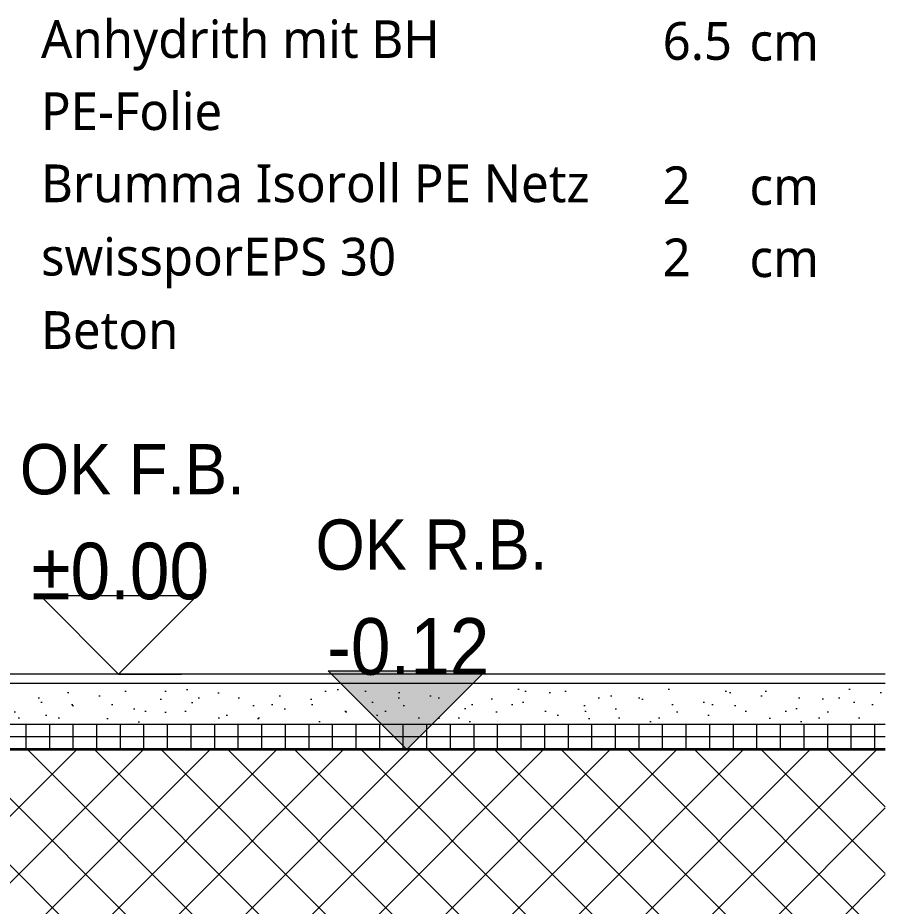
# Model space of a CAD drawing. Header units: metres. Extents: x -0.64 to 0.89, y -0.01 to 0.61.
# Drawn here: x 0.39995 to 0.42755, y 0.20046 to 0.22872 of the extents above; entities that cross this region are included whole.
import ezdxf
from ezdxf.xclip import XClip

# ---------------------------------------------------------------- set-up
doc = ezdxf.new("R2010")
doc.units = ezdxf.units.M
doc.header["$MEASUREMENT"] = 0
doc.header["$XCLIPFRAME"] = 0
for name, color, linetype in [('011_Stift 1.Grau', 7, 'Continuous'), ('035 Decken', 7, 'Continuous'), ('035 Decken Bauteilschraffuren', 7, 'Continuous'), ('035 Decken Schichttrennlinien', 7, 'Continuous'), ('060 Möbel Einbau', 7, 'Continuous'), ('120 Bemassungen Detail', 7, 'Continuous')]:
    doc.layers.add(name, color=color, linetype=linetype)
doc.styles.add('ERSTELLTER_STIL_4', font='')
doc.styles.add('ERSTELLTER_STIL_5', font='Arial.ttf', dxfattribs={"width": 0.9})
doc.styles.get('ERSTELLTER_STIL_4').set_extended_font_data('Noto Sans')
pattern_1 = [(90, (0.8029693, 0.2082478), (-0.00075, 0), [])]

# ---------------------------------------------------------------- blocks, each defined once
blk = doc.blocks.new('Zeichnung_3_2', base_point=(-2.970789, 0.207848))
at = {"layer": '035 Decken Bauteilschraffuren', "linetype": 'Continuous', "lineweight": 0, "true_color": 0x000000}
h = blk.add_hatch(dxfattribs=at)
h.set_pattern_fill('Unterlagsboden_0002', color=18, style=0, pattern_type=2)
h.set_pattern_definition([(45, (-2.9707891, 0.2098478), (-0.0006363961, 0.0006363961), [0, -0.0006, 0, -0.0009]), (110, (-2.9687891, 0.2098478), (0.00084572336, 0.00030781813), [0, -0.00044, 0, -0.00076])])
h.paths.add_polyline_path([(0.386236, 0.206248), (0.427551, 0.206248), (0.427551, 0.207448), (0.386238, 0.207448)])
h = blk.add_hatch(dxfattribs=at)
h.set_pattern_fill('Dämmstoff__allgemein_ver_32', color=18, style=0, pattern_type=2)
h.set_pattern_definition(pattern_1)
h.paths.add_polyline_path([(0.427551, 0.206248), (0.386236, 0.206248), (0.386236, 0.205848), (0.427551, 0.205848)])
h = blk.add_hatch(dxfattribs=at)
h.set_pattern_fill('Dämmstoff__allgemein_ver_32', color=18, style=0, pattern_type=2)
h.set_pattern_definition(pattern_1)
h.paths.add_polyline_path([(0.427551, 0.205848), (0.386236, 0.205848), (0.386236, 0.205448), (0.427551, 0.205448)])
h = blk.add_hatch(dxfattribs=at)
h.set_pattern_fill('Beton_0002', color=18, style=0, pattern_type=2)
h.set_pattern_definition([(45, (-2.9707891, 0.2078478), (-0.0010606602, 0.0010606602), []), (135, (-2.9707891, 0.2078478), (0.0010606602, 0.0010606602), [])])
h.paths.add_polyline_path([(0.336958, 0.186248), (0.342958, 0.186248), (0.342958, 0.193148), (0.394958, 0.193148), (0.394958, 0.197448), (0.427551, 0.197448), (0.427551, 0.205448), (0.384956, 0.205448), (0.384965, 0.203868), (0.33798, 0.203163), (0.336965, 0.202148)])
at = {"layer": '120 Bemassungen Detail', "linetype": 'Continuous', "lineweight": 0, "true_color": 0x000000}
blk.add_hatch(color=18, dxfattribs=at).paths.add_polyline_path([(0.412331, 0.205448), (0.414831, 0.207948), (0.409831, 0.207948)])
at = {"layer": '035 Decken', "color": 7, "linetype": 'Continuous', "lineweight": 20, "ltscale": 1000}
blk.add_line((0.427551, 0.207848), (0.386238, 0.207847), dxfattribs=at)
at = {"layer": '035 Decken', "color": 7, "linetype": 'Continuous', "lineweight": 13, "ltscale": 1000}
blk.add_line((0.427551, 0.207548), (0.386238, 0.207547), dxfattribs=at)
at = {"layer": '035 Decken Schichttrennlinien', "color": 7, "linetype": 'Continuous', "lineweight": 13, "ltscale": 1000}
for p, q in [((0.427551, 0.206248), (0.386236, 0.206248)), ((0.427551, 0.205848), (0.386236, 0.205848))]:
    blk.add_line(p, q, dxfattribs=at)
at = {"layer": '035 Decken Schichttrennlinien', "color": 7, "linetype": 'Continuous', "lineweight": 35, "ltscale": 1000, "flags": 128}
blk.add_lwpolyline([(0.427551, 0.205448), (0.384956, 0.205448)], dxfattribs=at)
at = {"layer": '120 Bemassungen Detail', "color": 7, "linetype": 'Continuous', "lineweight": 13, "ltscale": 1000}
for p, q in [((0.403164, 0.207848), (0.400664, 0.210348)), ((0.400664, 0.210348), (0.405664, 0.210348)), ((0.405664, 0.210348), (0.403164, 0.207848)), ((0.403164, 0.207848), (0.401289, 0.207848)), ((0.403164, 0.207848), (0.405164, 0.207848)), ((0.412331, 0.205448), (0.409831, 0.207948)), ((0.409831, 0.207948), (0.414831, 0.207948)), ((0.414831, 0.207948), (0.412331, 0.205448)), ((0.412331, 0.205448), (0.410331, 0.205448)), ((0.412331, 0.205448), (0.414206, 0.205448))]:
    blk.add_line(p, q, dxfattribs=at)
at = {"layer": '060 Möbel Einbau', "color": 7, "linetype": 'Continuous', "lineweight": 13, "char_height": 0.0012, "attachment_point": 1, "style": 'ERSTELLTER_STIL_4'}
for s, insert in [('\\A1;{\\pql;\\fNoto Sans|b0|i0|c0|p0;\\W1.000000;Anhydrith mit BH}', (0.400694, 0.228644)), ('\\A1;{\\pql;\\fNoto Sans|b0|i0|c0|p0;\\W1.000000;6.5}', (0.420471, 0.228584)), ('\\A1;{\\pql;\\fNoto Sans|b0|i0|c0|p0;\\W1.000000;cm}', (0.423231, 0.228557)), ('\\A1;{\\pql;\\fNoto Sans|b0|i0|c0|p0;\\W1.000000;PE-Folie}', (0.400694, 0.22635)), ('\\A1;{\\pql;\\fNoto Sans|b0|i0|c0|p0;\\W1.000000;Brumma Isoroll PE Netz}', (0.400694, 0.224056)), ('\\A1;{\\pql;\\fNoto Sans|b0|i0|c0|p0;\\W1.000000;2}', (0.420471, 0.223995)), ('\\A1;{\\pql;\\fNoto Sans|b0|i0|c0|p0;\\W1.000000;cm}', (0.423231, 0.223969)), ('\\A1;{\\pql;\\fNoto Sans|b0|i0|c0|p0;\\W1.000000;swissporEPS 30}', (0.400694, 0.221723)), ('\\A1;{\\pql;\\fNoto Sans|b0|i0|c0|p0;\\W1.000000;2}', (0.420471, 0.221701)), ('\\A1;{\\pql;\\fNoto Sans|b0|i0|c0|p0;\\W1.000000;cm}', (0.423231, 0.221675)), ('\\A1;{\\pql;\\fNoto Sans|b0|i0|c0|p0;\\W1.000000;Beton }', (0.400694, 0.21939))]:
    blk.add_mtext(s, dxfattribs=dict(at, insert=insert))
at = {"layer": '120 Bemassungen Detail', "color": 7, "linetype": 'Continuous', "lineweight": 13, "attachment_point": 7, "style": 'ERSTELLTER_STIL_5'}
for s, insert, char_height in [('\\A1;{\\pql;\\fArial|b0|i0|c0|p0;\\W0.900000;OK F.B.}', (0.400021, 0.213541), 0.0016), ('\\A1;{\\pql;\\fArial|b0|i0|c0|p0;\\W0.900000;OK R.B.}', (0.409428, 0.211141), 0.0016), ('\\A1;{\\pql;\\fArial|b0|i0|c0|p0;\\W0.900000;±0.00}', (0.400392, 0.210201), 0.0018), ('\\A1;{\\pql;\\fArial|b0|i0|c0|p0;\\W0.900000;-0.12}', (0.409799, 0.207801), 0.0018)]:
    blk.add_mtext(s, dxfattribs=dict(at, insert=insert, char_height=char_height))

msp = doc.modelspace()

# ---------------------------------------------------------------- block references
at = {"layer": '011_Stift 1.Grau', "color": 7, "linetype": 'Continuous', "lineweight": 13, "ltscale": 1000}
ref = msp.add_blockref('Zeichnung_3_2', (-2.970789, 0.207848), dxfattribs=at)
XClip(ref).set_block_clipping_path([(0.2175707065, 0.1288228011), (0.427550655, 0.270042583)])

doc.saveas('drawing.dxf')
